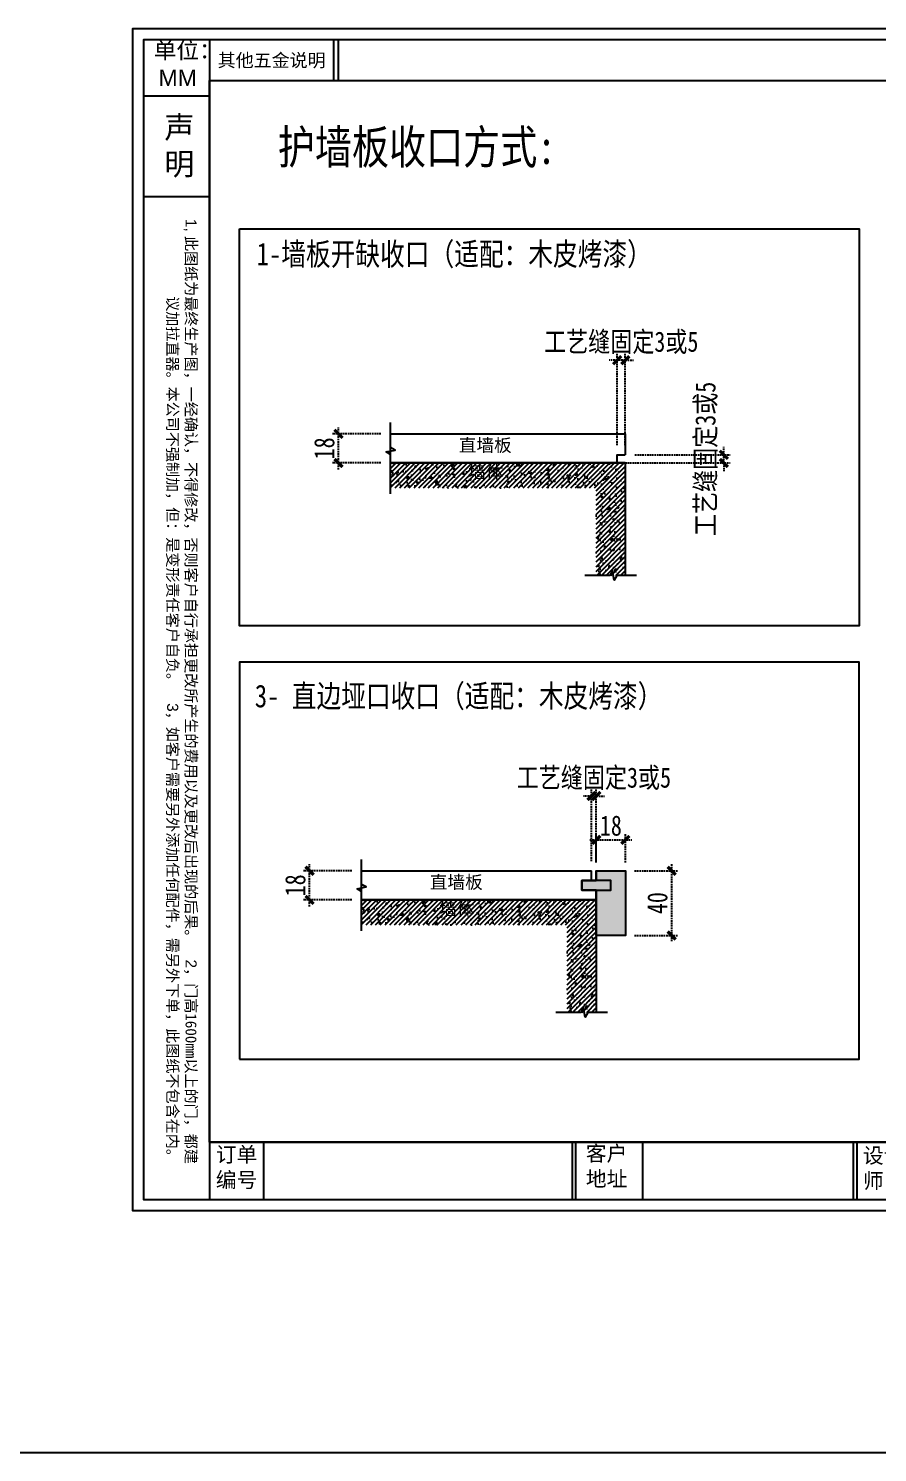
# Model space of a CAD drawing. Header units: millimetres. Extents: x 4862 to 20554, y 7569 to 11262.
# Drawn here: x 15971 to 16496, y 7569 to 8450 of the extents above; entities that cross this region are included whole.
import ezdxf
from ezdxf.enums import TextEntityAlignment as Align

# ---------------------------------------------------------------- set-up
doc = ezdxf.new("R2010")
doc.units = ezdxf.units.MM
doc.linetypes.add('DASHEDX2', pattern=[1.5, 1, -0.5])
doc.layers.add('0 @ 1', color=7, linetype='Continuous')
doc.styles.get("Standard").update_dxf_attribs({"font": 'arial.ttf'})
doc.styles.add('宋体', font='SimSun.ttf')
doc.styles.add('家具尺寸文字', font='SimSun.ttf', dxfattribs={"width": 0.8})
doc.styles.add('黑石雅黑', font='Microsoft YaHei.ttf')
doc.dimstyles.new('副本 固装比例5', dxfattribs={"dimscale": 5, "dimtxt": 2.5, "dimasz": 1, "dimexe": 0.8, "dimexo": 1.2, "dimgap": 0.5, "dimtad": 1, "dimdec": 0, "dimdsep": 46, "dimtxsty": '家具尺寸文字', "dimblk": 'ARCHTICK', "dimcen": 0, "dimdle": 0.8, "dimclrd": 8, "dimclre": 8, "dimclrt": 2, "dimadec": 1, "dimazin": 2, "dimtfac": 1, "dimtdec": 0, "dimtix": 1, "dimtmove": 2, "dimatfit": 2, "dimfxl": 0, "dimtolj": 1, "dimtzin": 0, "dimarcsym": 0})

# ---------------------------------------------------------------- blocks, each defined once
blk = doc.blocks.new('_ArchTick')
at = {"color": 0, "linetype": 'ByBlock', "const_width": 0.4}
blk.add_lwpolyline([(-0.5, -0.5), (0.5, 0.5)], dxfattribs=at)
blk = doc.blocks.new('*D424')
at = {"color": 8, "linetype": 'DASHEDX2', "lineweight": -2, "transparency": 16777216}
for p, q in [((16345.75, 8186.58), (16404.69, 8186.58)), ((16400.69, 8186.58), (16400.69, 8191.58)), ((16400.69, 8181.58), (16400.69, 8186.58)), ((16300.66, 8181.58), (16404.69, 8181.58)), ((16400.69, 8181.58), (16400.69, 8176.58))]:
    blk.add_line(p, q, dxfattribs=at)
at = {"layer": 'Defpoints', "color": 0, "transparency": 16777216}
for p in [(16339.75, 8186.58), (16400.69, 8186.58), (16294.66, 8181.58)]:
    blk.add_point(p, dxfattribs=at)
at = {"color": 8, "lineweight": -2, "transparency": 16777216, "xscale": 5, "yscale": 5, "zscale": 5}
for p, rotation in [((16400.69, 8186.58), 270), ((16400.69, 8181.58), 90)]:
    blk.add_blockref('_ArchTick', p, dxfattribs=dict(at, rotation=rotation))
at = {"color": 2, "transparency": 16777216, "insert": (16389.99, 8184.08), "char_height": 12.5, "attachment_point": 5, "rotation": 90, "style": '家具尺寸文字'}
blk.add_mtext('\\A1;工艺缝固定3或5', dxfattribs=at)
blk = doc.blocks.new('*D425')
at = {"color": 8, "linetype": 'DASHEDX2', "lineweight": -2, "transparency": 16777216}
for p, q in [((16334.75, 8192.58), (16334.75, 8249.17)), ((16339.75, 8192.58), (16339.75, 8249.17)), ((16334.75, 8245.17), (16329.75, 8245.17)), ((16339.75, 8245.17), (16334.75, 8245.17)), ((16339.75, 8245.17), (16344.75, 8245.17))]:
    blk.add_line(p, q, dxfattribs=at)
at = {"layer": 'Defpoints', "color": 0, "transparency": 16777216}
for p in [(16334.75, 8245.17), (16334.75, 8186.58), (16339.75, 8186.58)]:
    blk.add_point(p, dxfattribs=at)
at = {"color": 8, "lineweight": -2, "transparency": 16777216, "xscale": 5, "yscale": 5, "zscale": 5}
blk.add_blockref('_ArchTick', (16334.75, 8245.17), dxfattribs=at)
at = {"color": 8, "lineweight": -2, "transparency": 16777216, "xscale": 5, "yscale": 5, "zscale": 5, "rotation": 180}
blk.add_blockref('_ArchTick', (16339.75, 8245.17), dxfattribs=at)
at = {"color": 2, "transparency": 16777216, "insert": (16337.25, 8255.88), "char_height": 12.5, "attachment_point": 5, "style": '家具尺寸文字'}
blk.add_mtext('\\A1;工艺缝固定3或5', dxfattribs=at)
blk = doc.blocks.new('*D426')
at = {"color": 8, "linetype": 'DASHEDX2', "lineweight": -2, "transparency": 16777216}
for p, q in [((16162.46, 8177.58), (16162.46, 8203.58)), ((16188.66, 8199.58), (16158.46, 8199.58)), ((16188.66, 8181.58), (16158.46, 8181.58))]:
    blk.add_line(p, q, dxfattribs=at)
at = {"layer": 'Defpoints', "color": 0, "transparency": 16777216}
for p in [(16162.46, 8199.58), (16194.66, 8199.58), (16194.66, 8181.58)]:
    blk.add_point(p, dxfattribs=at)
at = {"color": 8, "lineweight": -2, "transparency": 16777216, "xscale": 5, "yscale": 5, "zscale": 5}
for p, rotation in [((16162.46, 8199.58), 90), ((16162.46, 8181.58), 270)]:
    blk.add_blockref('_ArchTick', p, dxfattribs=dict(at, rotation=rotation))
at = {"color": 2, "transparency": 16777216, "insert": (16153.71, 8190.58), "char_height": 12.5, "attachment_point": 5, "rotation": 90, "style": '家具尺寸文字'}
blk.add_mtext('\\A1;18', dxfattribs=at)
blk = doc.blocks.new('*U120')
at = {"color": 0}
blk.add_lwpolyline([(0, -15.97), (0, -1.28), (-1.7, -0.34), (1.7, 0.34), (0, 1.28), (0, 10.61)], dxfattribs=at)
blk = doc.blocks.new('*U121')
at = {"color": 0}
blk.add_lwpolyline([(0, -8.63), (0, -1.28), (-1.7, -0.34), (1.7, 0.34), (0, 1.28), (0, 10.61)], dxfattribs=at)
blk = doc.blocks.new('*D415')
at = {"color": 8, "linetype": 'DASHEDX2', "lineweight": -2, "transparency": 16777216}
for p, q in [((16170.74, 7929.25), (16140.54, 7929.25)), ((16144.54, 7907.25), (16144.54, 7933.25)), ((16170.74, 7911.25), (16140.54, 7911.25))]:
    blk.add_line(p, q, dxfattribs=at)
at = {"layer": 'Defpoints', "color": 0, "transparency": 16777216}
for p in [(16144.54, 7929.25), (16176.74, 7929.25), (16176.74, 7911.25)]:
    blk.add_point(p, dxfattribs=at)
at = {"color": 8, "lineweight": -2, "transparency": 16777216, "xscale": 5, "yscale": 5, "zscale": 5}
for p, rotation in [((16144.54, 7929.25), 90), ((16144.54, 7911.25), 270)]:
    blk.add_blockref('_ArchTick', p, dxfattribs=dict(at, rotation=rotation))
at = {"color": 2, "transparency": 16777216, "insert": (16135.79, 7920.25), "char_height": 12.5, "attachment_point": 5, "rotation": 90, "style": '家具尺寸文字'}
blk.add_mtext('\\A1;18', dxfattribs=at)
blk = doc.blocks.new('*D421')
at = {"color": 8, "linetype": 'DASHEDX2', "lineweight": -2, "transparency": 16777216}
for p, q in [((16317.84, 7948.38), (16343.84, 7948.38)), ((16321.84, 7934.48), (16321.84, 7952.38)), ((16339.84, 7934.48), (16339.84, 7952.38))]:
    blk.add_line(p, q, dxfattribs=at)
at = {"layer": 'Defpoints', "color": 0, "transparency": 16777216}
for p in [(16339.84, 7948.38), (16321.84, 7928.48), (16339.84, 7928.48)]:
    blk.add_point(p, dxfattribs=at)
at = {"color": 8, "lineweight": -2, "transparency": 16777216, "xscale": 5, "yscale": 5, "zscale": 5, "rotation": 180}
blk.add_blockref('_ArchTick', (16321.84, 7948.38), dxfattribs=at)
at = {"color": 8, "lineweight": -2, "transparency": 16777216, "xscale": 5, "yscale": 5, "zscale": 5}
blk.add_blockref('_ArchTick', (16339.84, 7948.38), dxfattribs=at)
at = {"color": 2, "transparency": 16777216, "insert": (16330.84, 7957.13), "char_height": 12.5, "attachment_point": 5, "style": '家具尺寸文字'}
blk.add_mtext('\\A1;18', dxfattribs=at)
blk = doc.blocks.new('*D422')
at = {"color": 8, "linetype": 'DASHEDX2', "lineweight": -2, "transparency": 16777216}
for p, q in [((16345.47, 7929.25), (16372.43, 7929.25)), ((16368.43, 7933.25), (16368.43, 7885.25)), ((16345.47, 7889.25), (16372.43, 7889.25))]:
    blk.add_line(p, q, dxfattribs=at)
at = {"layer": 'Defpoints', "color": 0, "transparency": 16777216}
for p in [(16339.47, 7929.25), (16339.47, 7889.25), (16368.43, 7889.25)]:
    blk.add_point(p, dxfattribs=at)
at = {"color": 8, "lineweight": -2, "transparency": 16777216, "xscale": 5, "yscale": 5, "zscale": 5}
for p, rotation in [((16368.43, 7929.25), 90), ((16368.43, 7889.25), 270)]:
    blk.add_blockref('_ArchTick', p, dxfattribs=dict(at, rotation=rotation))
at = {"color": 2, "transparency": 16777216, "insert": (16359.68, 7909.25), "char_height": 12.5, "attachment_point": 5, "rotation": 90, "style": '家具尺寸文字'}
blk.add_mtext('\\A1;40', dxfattribs=at)
blk = doc.blocks.new('*D423')
at = {"color": 8, "linetype": 'DASHEDX2', "lineweight": -2, "transparency": 16777216}
for p, q in [((16318.84, 7975.52), (16313.84, 7975.52)), ((16318.84, 7935.25), (16318.84, 7979.52)), ((16318.84, 7975.52), (16321.84, 7975.52)), ((16321.84, 7935.25), (16321.84, 7979.52)), ((16321.84, 7975.52), (16326.84, 7975.52))]:
    blk.add_line(p, q, dxfattribs=at)
at = {"layer": 'Defpoints', "color": 0, "transparency": 16777216}
for p in [(16321.84, 7975.52), (16318.84, 7929.25), (16321.84, 7929.25)]:
    blk.add_point(p, dxfattribs=at)
at = {"color": 8, "lineweight": -2, "transparency": 16777216, "xscale": 5, "yscale": 5, "zscale": 5}
blk.add_blockref('_ArchTick', (16318.84, 7975.52), dxfattribs=at)
at = {"color": 8, "lineweight": -2, "transparency": 16777216, "xscale": 5, "yscale": 5, "zscale": 5, "rotation": 180}
blk.add_blockref('_ArchTick', (16321.84, 7975.52), dxfattribs=at)
at = {"color": 2, "transparency": 16777216, "insert": (16320.34, 7986.22), "char_height": 12.5, "attachment_point": 5, "style": '家具尺寸文字'}
blk.add_mtext('\\A1;工艺缝固定3或5', dxfattribs=at)
blk = doc.blocks.new('A$C398a0407')
for p, q in [((443.2, 6784), (443.2, 64)), ((1163.2, 6546.9), (1163.2, 6784)), ((1189.6, 6546.9), (1189.6, 6784)), ((443.2, 6546.9), (8134, 6546.9)), ((443.2, 399), (9568, 399)), ((756.5, 399), (756.5, 64)), ((2542.3, 399), (2542.3, 64)), ((2562.3, 399), (2562.3, 64)), ((2948.7, 399), (2948.7, 64)), ((4169.9, 399), (4169.9, 64)), ((4189.9, 399), (4189.9, 64))]:
    blk.add_line(p, q)
at = {"color": 8}
for p, q in [((64, 6457.7), (443.2, 6457.7)), ((64, 5874.2), (443.2, 5874.2))]:
    blk.add_line(p, q, dxfattribs=at)
for points in [[(9632, 0), (0, 0), (0, 6848), (9632, 6848)], [(9568, 64), (64, 64), (64, 6784), (9568, 6784)]]:
    blk.add_lwpolyline(points, close=True)
at = {"color": 8, "insert": (368.9, 272.3), "char_height": 64, "width": 5497.15, "attachment_point": 3, "rotation": 270}
blk.add_mtext('1, {\\fSimSun|b0|i0|c134|p2;此图纸为最终生产图，一经确认，不得修改，否则客户自行承担更改所产生的费用以及更改后出现的后果。  }2{\\fSimSun|b0|i0|c134|p2;，门高1600mm以上的门，都建议加拉直器。本公司不强制加，但：是变形责任客户自负。  }3{\\fSimSun|b0|i0|c134|p2;，如客户需要另外添加任何配件，需另外下单，此图纸不包含在内。}', dxfattribs=at)
at = {"color": 8, "char_height": 88, "attachment_point": 1, "style": '宋体'}
for s, insert in [('订单\\P编号', (479.9, 370.6)), ('客户\\P地址', (2621.8, 377)), ('设计\\P师', (4225.5, 364.6))]:
    blk.add_mtext_dynamic_manual_height_columns(s, width=596.489, gutter_width=12.5, heights=[0], dxfattribs=dict(at, insert=insert))
at = {"layer": '0 @ 1', "color": 8, "attachment_point": 1}
for s, insert, char_height, width in [('\\pi13.703;单位：\\P\\pi40.286;MM', (107.3, 6770.1), 96, 391.163), ('{\\fSimSun|b0|i0|c134|p2;其他五金说明}', (490.9, 6701.9), 76.325, 737.994), ('声明', (182.3, 6340), 127.53, 194.038)]:
    blk.add_mtext(s, dxfattribs=dict(at, insert=insert, char_height=char_height, width=width))
blk = doc.blocks.new('A$Caecb7373')
at = {"color": 1}
blk.add_lwpolyline([(0, 821.76), (1155.84, 821.76), (1155.84, 0), (0, 0)], close=True, dxfattribs=at)

msp = doc.modelspace()

# ---------------------------------------------------------------- hatches: boundary and pattern name
h = msp.add_hatch()
h.set_pattern_fill('ANSI31', color=8, scale=0.65355)
h.set_pattern_definition([(45, (-30067.1645, 48434.7993), (-1.467260864, 1.467260864), [])])
h.paths.add_polyline_path([(16339.752, 8181.576), (16321.714, 8181.576), (16321.714, 8111.947), (16339.752, 8111.947)])
h.paths.add_polyline_path([(16321.714, 8181.576), (16194.658, 8181.576), (16194.658, 8166.2), (16321.714, 8166.2)])
h = msp.add_hatch()
h.set_pattern_fill('AR-CONC', color=8, scale=0.065355)
h.set_pattern_definition([(50, (-30214.581, 48434.799), (11.9066731, -1.0416984), [1.2450121, -13.6951334]), (355, (-30214.581, 48434.799), (-2.3033327, 12.486514), [0.9960097, -10.956145]), (100.451445, (-30213.589, 48434.713), (9.6033404, 11.444815), [1.0580975, -11.639082]), (46.1842, (-30214.581, 48438.12), (17.716362, -2.747675), [1.867518, -20.5427]), (96.635558, (-30213.105, 48437.89), (15.5155394, 16.1705263), [1.587147, -17.458639]), (351.18415, (-30214.581, 48438.12), (15.5155394, 16.1705263), [1.4940124, -16.4341426]), (21, (-30212.921, 48437.289), (9.9087536, -6.6835387), [1.2450121, -13.6951334]), (326, (-30212.921, 48437.289), (4.0390695, 12.0375985), [0.9960097, -10.9561067]), (71.451445, (-30212.095, 48436.732), (13.9478231, 5.3540599), [1.0580975, -11.639062]), (37.5, (-30214.581, 48434.7993), (0.20185556, 5.5260918), [0, -10.8233054, 0, -11.12210834, 0, -10.9976071]), (7.5, (-30214.581, 48434.7993), (4.36699686, 6.5472982), [0, -6.3412618, 0, -10.574303, 0, -4.1915408]), (327.5, (-30218.283, 48434.7993), (8.86151892, -0.37440188), [0, -4.1500404, 0, -12.9481261, 0, -17.1811674]), (317.5, (-30219.943, 48434.799), (9.6809778, 1.6617475), [0, -5.3950526, 0, -8.5988838, 0, -12.2011189])])
h.paths.add_polyline_path([(16339.752, 8181.576), (16321.714, 8181.576), (16321.714, 8111.947), (16339.752, 8111.947)])
h.paths.add_polyline_path([(16321.714, 8181.576), (16194.658, 8181.576), (16194.658, 8166.2), (16321.714, 8166.2)])
at = {"true_color": 0x636466}
h = msp.add_hatch(color=251, dxfattribs=at)
h.dxf.hatch_style = 1
h.paths.add_polyline_path([(16339.837, 7929.252), (16321.837, 7929.252), (16321.837, 7923.252), (16330.837, 7923.252), (16330.837, 7917.252), (16321.837, 7917.252), (16321.837, 7889.252), (16339.837, 7889.252)])
h = msp.add_hatch(color=251, dxfattribs=at)
h.dxf.hatch_style = 1
h.paths.add_polyline_path([(16330.837, 7923.252), (16312.837, 7923.252), (16312.837, 7917.252), (16330.837, 7917.252)])
h = msp.add_hatch()
h.set_pattern_fill('ANSI31', color=8, scale=0.65355)
h.set_pattern_definition([(45, (-30085.079, 48164.4757), (-1.467260864, 1.467260864), [])])
h.paths.add_polyline_path([(16321.837, 7911.252), (16303.799, 7911.252), (16303.799, 7841.623), (16321.837, 7841.623)])
h.paths.add_polyline_path([(16303.799, 7911.252), (16176.743, 7911.252), (16176.743, 7895.877), (16303.799, 7895.877)])
h = msp.add_hatch()
h.set_pattern_fill('AR-CONC', color=8, scale=0.065355)
h.set_pattern_definition([(50, (-30232.495, 48164.476), (11.9066731, -1.0416984), [1.2450121, -13.6951334]), (355, (-30232.495, 48164.476), (-2.3033327, 12.486514), [0.9960097, -10.956145]), (100.451445, (-30231.503, 48164.389), (9.6033404, 11.444815), [1.0580975, -11.639082]), (46.1842, (-30232.495, 48167.796), (17.716362, -2.747675), [1.867518, -20.5427]), (96.635558, (-30231.019, 48167.567), (15.5155394, 16.1705263), [1.587147, -17.458639]), (351.18415, (-30232.495, 48167.796), (15.5155394, 16.1705263), [1.4940124, -16.4341426]), (21, (-30230.835, 48166.966), (9.9087536, -6.6835387), [1.2450121, -13.6951334]), (326, (-30230.835, 48166.966), (4.0390695, 12.0375985), [0.9960097, -10.9561067]), (71.451445, (-30230.01, 48166.409), (13.9478231, 5.3540599), [1.0580975, -11.639062]), (37.5, (-30232.4955, 48164.4757), (0.20185556, 5.5260918), [0, -10.8233054, 0, -11.12210834, 0, -10.9976071]), (7.5, (-30232.4955, 48164.4757), (4.36699686, 6.5472982), [0, -6.3412618, 0, -10.574303, 0, -4.1915408]), (327.5, (-30236.1973, 48164.4757), (8.86151892, -0.37440188), [0, -4.1500404, 0, -12.9481261, 0, -17.1811674]), (317.5, (-30237.857, 48164.476), (9.6809778, 1.6617475), [0, -5.3950526, 0, -8.5988838, 0, -12.2011189])])
h.paths.add_polyline_path([(16321.837, 7911.252), (16303.799, 7911.252), (16303.799, 7841.623), (16321.837, 7841.623)])
h.paths.add_polyline_path([(16303.799, 7911.252), (16176.743, 7911.252), (16176.743, 7895.877), (16303.799, 7895.877)])

# ---------------------------------------------------------------- linework, layer by layer
for p, q in [((16318.837, 7923.252), (16318.837, 7929.252)), ((4862.317, 7569.359), (20477.138, 7569.359))]:
    msp.add_line(p, q)
for points in [[(16904.21, 7761.451), (16082.658, 7761.451), (16082.658, 8418.191), (16904.21, 8418.191)], [(16101.202, 8326.398), (16484.457, 8326.398), (16484.457, 8080.77), (16101.202, 8080.77)], [(16101.202, 7812.685), (16484.457, 7812.685), (16484.457, 8058.313), (16101.202, 8058.313)], [(16321.837, 7923.252), (16321.837, 7929.252)], [(16321.837, 7929.252), (16321.837, 7929.252)]]:
    msp.add_lwpolyline(points, close=True)
for points in [[(16339.752, 8181.576), (16194.658, 8181.576), (16194.658, 8199.576), (16339.752, 8199.576), (16339.752, 8186.576)], [(16339.752, 8181.576), (16334.752, 8181.576), (16334.752, 8186.576), (16339.752, 8186.576)], [(16321.837, 7917.252), (16321.837, 7911.252), (16176.743, 7911.252), (16176.743, 7929.252), (16318.837, 7929.252)], [(16321.837, 7917.252), (16321.837, 7911.252), (16176.743, 7911.252), (16176.743, 7929.252), (16318.837, 7929.252)], [(16321.837, 7917.252), (16312.837, 7917.252), (16312.837, 7923.252), (16321.837, 7923.252)]]:
    msp.add_lwpolyline(points)
at = {"color": 8}
for points in [[(16194.658, 8181.576), (16339.752, 8181.576), (16339.752, 8111.947)], [(16194.658, 8181.576), (16339.752, 8181.576), (16339.752, 8111.947)], [(16176.743, 7911.252), (16321.837, 7911.252), (16321.837, 7841.623)], [(16176.743, 7911.252), (16321.837, 7911.252), (16321.837, 7841.623)]]:
    msp.add_lwpolyline(points, dxfattribs=at)
at = {"color": 5}
for points in [[(16321.837, 7917.252), (16330.837, 7917.252), (16330.837, 7923.252), (16321.837, 7923.252), (16321.837, 7929.252), (16339.837, 7929.252), (16339.837, 7889.252), (16321.837, 7889.252)], [(16312.837, 7917.252), (16330.837, 7917.252), (16330.837, 7923.252), (16312.837, 7923.252)]]:
    msp.add_lwpolyline(points, close=True, dxfattribs=at)

# ---------------------------------------------------------------- block references
at = {"xscale": 0.1068232839997459, "yscale": 0.1068232839997459, "zscale": 0.1068232839997459}
msp.add_blockref('A$C398a0407', (16035.311, 7718.828), dxfattribs=at)
at = {"color": 1}
for name, p, xscale, yscale, zscale in [('A$Caecb7373', (16035.311, 7718.828), 0.8901940333312022, 0.8901940333312022, 0.8901940333312022), ('*U120', (16194.658, 8188.986), 1.664, 1.664, 1.664), ('*U120', (16176.743, 7918.663), 1.664, 1.664, 1.664)]:
    msp.add_blockref(name, p, dxfattribs=dict(at, xscale=xscale, yscale=yscale, zscale=zscale))
at = {"color": 1, "xscale": 1.664, "yscale": 1.664, "zscale": 1.664, "rotation": 90}
for p in [(16332.328, 8111.947), (16314.413, 7841.623)]:
    msp.add_blockref('*U121', p, dxfattribs=at)

# ---------------------------------------------------------------- texts
at = {"color": 1, "style": '家具尺寸文字', "width": 0.8}
msp.add_text('护墙板收口方式: ', height=21, dxfattribs=at).set_placement((16124.927, 8377.041), align=Align.MIDDLE_LEFT)
at = {"style": '黑石雅黑'}
for p in [(16236.802, 8188.533), (16218.888, 7918.21)]:
    msp.add_text('直墙板 ', height=8, dxfattribs=at).set_placement(p)
at = {"color": 3, "style": '黑石雅黑'}
for p in [(16242.667, 8171.928), (16224.753, 7901.605)]:
    msp.add_text('墙体', height=8, dxfattribs=at).set_placement(p)
at = {"color": 50, "style": '家具尺寸文字', "width": 0.8}
msp.add_text('3- 直边垭口收口（适配：木皮烤漆）', height=14, dxfattribs=at).set_placement((16110.698, 8030.376))
at = {"color": 50, "insert": (16111.815, 8317.804), "char_height": 14, "width": 372.642, "attachment_point": 1, "style": '家具尺寸文字'}
msp.add_mtext('1-墙板开缺收口（适配：木皮烤漆）', dxfattribs=at)

# ---------------------------------------------------------------- dimensions: what is measured, and where the dimension line sits
for base, p1, p2, picture, middle in [((16334.752, 8245.17), (16339.752, 8186.576), (16334.752, 8186.576), '*D425', (16337.252, 8255.876)), ((16321.837, 7975.519), (16318.837, 7929.252), (16321.837, 7929.252), '*D423', (16320.337, 7986.225))]:
    dim = msp.add_linear_dim(base=base, p1=p1, p2=p2, text='工艺缝固定3或5', dimstyle='副本 固装比例5', override={"dimfxl": 100, "dimarcsym": 1})
    dim.commit()
    dim.dimension.update_dxf_attribs({"geometry": picture, "text_midpoint": middle})
dim = msp.add_linear_dim(base=(16400.692, 8186.576), p1=(16294.658, 8181.576), p2=(16339.752, 8186.576), angle=90, text='工艺缝固定3或5', dimstyle='副本 固装比例5', override={"dimfxl": 100, "dimarcsym": 1})
dim.commit()
dim.dimension.update_dxf_attribs({"geometry": '*D424', "text_midpoint": (16389.986, 8184.076)})
for base, p1, p2, picture, middle in [((16162.456, 8199.576), (16194.658, 8181.576), (16194.658, 8199.576), '*D426', (16153.706, 8190.576)), ((16144.542, 7929.252), (16176.743, 7911.252), (16176.743, 7929.252), '*D415', (16135.792, 7920.252)), ((16368.434, 7889.252), (16339.474, 7929.252), (16339.474, 7889.252), '*D422', (16359.684, 7909.252))]:
    dim = msp.add_linear_dim(base=base, p1=p1, p2=p2, angle=90, dimstyle='副本 固装比例5', override={"dimfxl": 100, "dimarcsym": 1})
    dim.commit()
    dim.dimension.update_dxf_attribs({"geometry": picture, "text_midpoint": middle})
dim = msp.add_linear_dim(base=(16339.837, 7948.375), p1=(16321.837, 7928.479), p2=(16339.837, 7928.479), dimstyle='副本 固装比例5', override={"dimfxl": 100, "dimarcsym": 1})
dim.commit()
dim.dimension.update_dxf_attribs({"geometry": '*D421', "text_midpoint": (16330.837, 7957.125)})

doc.saveas('drawing.dxf')
